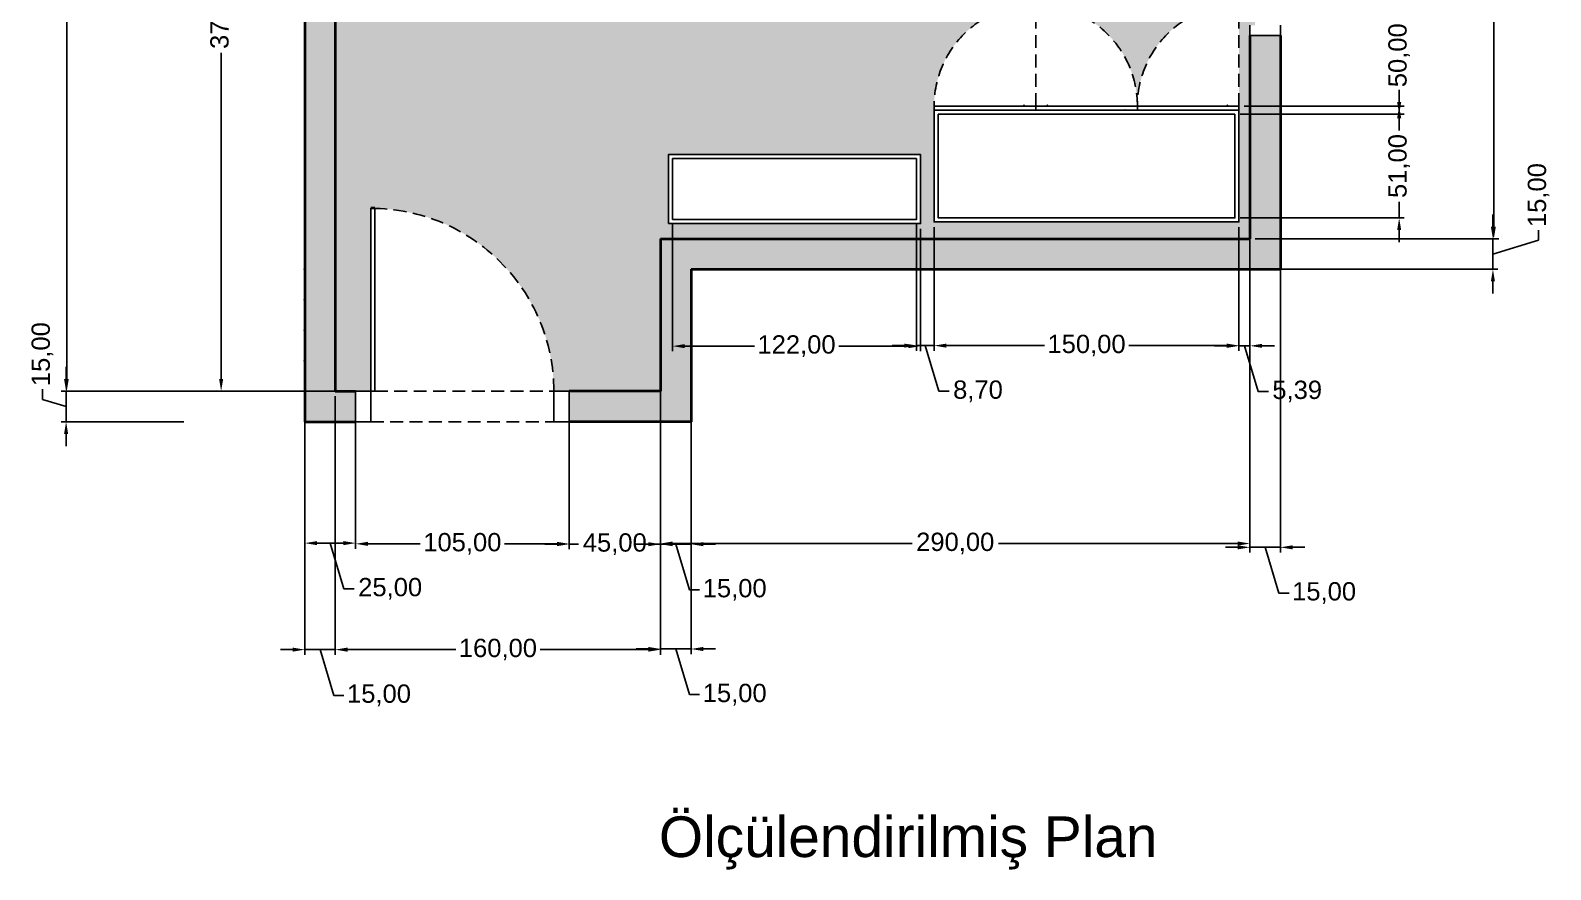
# Model space of a CAD drawing. Header units: centimetres. Extents: x 442 to 1868, y -928 to 460.
# Drawn here: x 1118 to 1866, y -927 to -514 of the extents above; entities that cross this region are included whole.
import ezdxf

# ---------------------------------------------------------------- set-up
doc = ezdxf.new("R2010")
doc.units = ezdxf.units.CM
doc.linetypes.add('DASHED2', pattern=[9.525, 6.35, -3.175])
for name, color, linetype, lineweight in [('DUVAR', 228, 'Continuous', 35), ('HATCH', 8, 'Continuous', 13), ('KAPI', 1, 'Continuous', 25), ('Measurements', 210, 'Continuous', 25), ('PENCERE', 3, 'Continuous', 25), ('Teşrifat', 150, 'Continuous', 25)]:
    doc.layers.add(name, color=color, linetype=linetype, lineweight=lineweight)
doc.styles.get("Standard").update_dxf_attribs({"font": 'arial.ttf'})
doc.dimstyles.new('ODA_PLANI', dxfattribs={"dimtxt": 9, "dimasz": 6, "dimexe": 2.5, "dimexo": 2.5, "dimgap": 2.5, "dimtad": 0, "dimzin": 4, "dimtxsty": 'Standard', "dimcen": 2.5, "dimclrd": 256, "dimclre": 256, "dimclrt": 256, "dimadec": 0, "dimazin": 0, "dimtfac": 1, "dimtmove": 1, "dimatfit": 3, "dimfxl": 1, "dimlwd": -1, "dimlwe": -1, "dimarcsym": 0})

# ---------------------------------------------------------------- blocks, each defined once
blk = doc.blocks.new('Kitaplik')
at = {"layer": 'Teşrifat', "linetype": 'Continuous'}
for points in [[(-124, -32), (0, -32), (0, 2), (-124, 2)], [(-122, -30), (-2, -30), (-2, 0), (-122, 0)]]:
    blk.add_lwpolyline(points, close=True, dxfattribs=at)
blk = doc.blocks.new('DOLAP')
at = {"layer": 'PENCERE', "linetype": 'Continuous'}
blk.add_line((7.39, 38.72), (7.39, 43.72), dxfattribs=at)
at = {"layer": 'Teşrifat', "linetype": 'DASHED2'}
for p, q in [((-98, 4), (-98, 54)), ((-98, 4), (-98, 54)), ((2, 4), (2, 54))]:
    blk.add_line(p, q, dxfattribs=at)
at = {"layer": 'Teşrifat', "linetype": 'Continuous'}
for points in [[(-98, 2), (-98, 4), (-148, 4), (-148, 2)], [(2, 2), (-148, 2), (-148, -53), (2, -53)], [(0, 0), (-146, 0), (-146, -51), (0, -51)], [(-98, 2), (-98, 4), (-48, 4), (-48, 2)], [(2, 2), (2, 4), (-48, 4), (-48, 2)]]:
    blk.add_lwpolyline(points, close=True, dxfattribs=at)
at = {"layer": 'Teşrifat', "linetype": 'DASHED2'}
for centre, start, end in [((-98, 4), 90, 180), ((-98, 4), 0, 90), ((2, 4), 90, 180)]:
    blk.add_arc(centre, 50, start, end, dxfattribs=at)
at = {"layer": 'Teşrifat', "linetype": 'Continuous'}
for p in [(-103.78, 4.39), (-92.22, 4.39), (-54.09, 2.08), (-3.78, 4.39)]:
    blk.add_point(p, dxfattribs=at)
blk = doc.blocks.new('*D6')
at = {"layer": 'Defpoints', "color": 0, "linetype": 'Continuous', "transparency": 16777216}
for p in [(1211.49, -691.8), (1136, -706.8), (1196.49, -706.8)]:
    blk.add_point(p, dxfattribs=at)
at = {"layer": 'Measurements', "linetype": 'Continuous', "transparency": 16777216}
for p, q in [((1136, -685.8), (1136, -679.8)), ((1124.34, -695.8), (1124.34, -690.8)), ((1208.99, -691.8), (1133.5, -691.8)), ((1136, -691.8), (1136, -706.8)), ((1136, -691.8), (1136, -706.8)), ((1136, -699.3), (1124.34, -695.8)), ((1193.99, -706.8), (1133.5, -706.8)), ((1136, -712.8), (1136, -718.8))]:
    blk.add_line(p, q, dxfattribs=at)
for points in [[(1135, -685.8), (1137, -685.8), (1136, -691.8)], [(1135, -712.8), (1137, -712.8), (1136, -706.8)]]:
    blk.add_solid(points, dxfattribs=at)
at = {"layer": 'Measurements', "linetype": 'Continuous', "transparency": 16777216, "insert": (1124.34, -673.56), "char_height": 9, "attachment_point": 5, "rotation": 90}
blk.add_mtext('15,00', dxfattribs=at)
blk = doc.blocks.new('*D7')
at = {"layer": 'Defpoints', "color": 0, "linetype": 'Continuous', "transparency": 16777216}
for p in [(1136.31, -266.8), (1268.46, -266.8), (1268.46, -691.8)]:
    blk.add_point(p, dxfattribs=at)
at = {"layer": 'Measurements', "linetype": 'Continuous', "transparency": 16777216}
for p, q in [((1265.96, -266.8), (1133.81, -266.8)), ((1136.31, -272.8), (1136.31, -457.95)), ((1136.31, -685.8), (1136.31, -500.65)), ((1265.96, -691.8), (1133.81, -691.8))]:
    blk.add_line(p, q, dxfattribs=at)
for points in [[(1135.31, -272.8), (1137.31, -272.8), (1136.31, -266.8)], [(1135.31, -685.8), (1137.31, -685.8), (1136.31, -691.8)]]:
    blk.add_solid(points, dxfattribs=at)
at = {"layer": 'Measurements', "linetype": 'Continuous', "transparency": 16777216, "insert": (1136.31, -479.3), "char_height": 9, "attachment_point": 5, "rotation": 90}
blk.add_mtext('425,00', dxfattribs=at)
blk = doc.blocks.new('*D12')
at = {"layer": 'Defpoints', "color": 0, "linetype": 'Continuous', "transparency": 16777216}
for p in [(1718.46, -266.8), (1718.46, -616.8), (1838.44, -616.8)]:
    blk.add_point(p, dxfattribs=at)
at = {"layer": 'Measurements', "linetype": 'Continuous', "transparency": 16777216}
for p, q in [((1720.96, -266.8), (1840.94, -266.8)), ((1838.44, -272.8), (1838.44, -420.64)), ((1838.44, -610.8), (1838.44, -462.96)), ((1720.96, -616.8), (1840.94, -616.8))]:
    blk.add_line(p, q, dxfattribs=at)
for points in [[(1837.44, -272.8), (1839.44, -272.8), (1838.44, -266.8)], [(1837.44, -610.8), (1839.44, -610.8), (1838.44, -616.8)]]:
    blk.add_solid(points, dxfattribs=at)
at = {"layer": 'Measurements', "linetype": 'Continuous', "transparency": 16777216, "insert": (1838.44, -441.8), "char_height": 9, "attachment_point": 5, "rotation": 90}
blk.add_mtext('350,00', dxfattribs=at)
blk = doc.blocks.new('*D13')
at = {"layer": 'Defpoints', "color": 0, "linetype": 'Continuous', "transparency": 16777216}
for p in [(1718.46, -616.8), (1718.46, -631.8), (1838, -631.8)]:
    blk.add_point(p, dxfattribs=at)
at = {"layer": 'Measurements', "linetype": 'Continuous', "transparency": 16777216}
for p, q in [((1838, -610.8), (1838, -604.8)), ((1860.48, -617.56), (1860.48, -612.56)), ((1720.96, -616.8), (1840.5, -616.8)), ((1838, -616.8), (1838, -631.8)), ((1838, -616.8), (1838, -631.8)), ((1838, -624.3), (1860.48, -617.56)), ((1720.96, -631.8), (1840.5, -631.8)), ((1838, -637.8), (1838, -643.8))]:
    blk.add_line(p, q, dxfattribs=at)
for points in [[(1837, -610.8), (1839, -610.8), (1838, -616.8)], [(1837, -637.8), (1839, -637.8), (1838, -631.8)]]:
    blk.add_solid(points, dxfattribs=at)
at = {"layer": 'Measurements', "linetype": 'Continuous', "transparency": 16777216, "insert": (1860.48, -595.31), "char_height": 9, "attachment_point": 5, "rotation": 90}
blk.add_mtext('15,00', dxfattribs=at)
blk = doc.blocks.new('*D14')
at = {"layer": 'Defpoints', "color": 0, "linetype": 'Continuous', "transparency": 16777216}
for p in [(1718.46, -616.8), (1733.46, -616.8), (1718.46, -768.58)]:
    blk.add_point(p, dxfattribs=at)
at = {"layer": 'Measurements', "linetype": 'Continuous', "transparency": 16777216}
for p, q in [((1718.46, -619.3), (1718.46, -771.08)), ((1733.46, -619.3), (1733.46, -771.08)), ((1712.46, -768.58), (1706.46, -768.58)), ((1733.46, -768.58), (1718.46, -768.58)), ((1733.46, -768.58), (1718.46, -768.58)), ((1725.96, -768.58), (1732.71, -791.06)), ((1739.46, -768.58), (1745.46, -768.58)), ((1732.71, -791.06), (1737.71, -791.06))]:
    blk.add_line(p, q, dxfattribs=at)
for points in [[(1712.46, -767.58), (1712.46, -769.58), (1718.46, -768.58)], [(1739.46, -767.58), (1739.46, -769.58), (1733.46, -768.58)]]:
    blk.add_solid(points, dxfattribs=at)
at = {"layer": 'Measurements', "linetype": 'Continuous', "transparency": 16777216, "insert": (1754.95, -791.06), "char_height": 9, "attachment_point": 5}
blk.add_mtext('15,00', dxfattribs=at)
blk = doc.blocks.new('*D15')
at = {"layer": 'Defpoints', "color": 0, "linetype": 'Continuous', "transparency": 16777216}
for p in [(1428.46, -616.8), (1718.46, -616.8), (1428.46, -766.72)]:
    blk.add_point(p, dxfattribs=at)
at = {"layer": 'Measurements', "linetype": 'Continuous', "transparency": 16777216}
for p, q in [((1428.46, -619.3), (1428.46, -769.22)), ((1718.46, -619.3), (1718.46, -769.22)), ((1434.46, -766.72), (1552.22, -766.72)), ((1712.46, -766.72), (1594.71, -766.72))]:
    blk.add_line(p, q, dxfattribs=at)
for points in [[(1434.46, -765.72), (1434.46, -767.72), (1428.46, -766.72)], [(1712.46, -765.72), (1712.46, -767.72), (1718.46, -766.72)]]:
    blk.add_solid(points, dxfattribs=at)
at = {"layer": 'Measurements', "linetype": 'Continuous', "transparency": 16777216, "insert": (1573.46, -766.72), "char_height": 9, "attachment_point": 5}
blk.add_mtext('290,00', dxfattribs=at)
blk = doc.blocks.new('*D16')
at = {"layer": 'Defpoints', "color": 0, "linetype": 'Continuous', "transparency": 16777216}
for p in [(1383.46, -691.8), (1428.46, -691.8), (1383.46, -767.03)]:
    blk.add_point(p, dxfattribs=at)
at = {"layer": 'Measurements', "linetype": 'Continuous', "transparency": 16777216}
for p, q in [((1383.46, -694.3), (1383.46, -769.53)), ((1428.46, -694.3), (1428.46, -769.53)), ((1377.46, -767.03), (1371.46, -767.03)), ((1383.46, -767.03), (1388.11, -767.03)), ((1428.46, -767.03), (1423.81, -767.03)), ((1434.46, -767.03), (1440.46, -767.03))]:
    blk.add_line(p, q, dxfattribs=at)
for points in [[(1377.46, -766.03), (1377.46, -768.03), (1383.46, -767.03)], [(1434.46, -766.03), (1434.46, -768.03), (1428.46, -767.03)]]:
    blk.add_solid(points, dxfattribs=at)
at = {"layer": 'Measurements', "linetype": 'Continuous', "transparency": 16777216, "insert": (1405.96, -767.03), "char_height": 9, "attachment_point": 5}
blk.add_mtext('45,00', dxfattribs=at)
blk = doc.blocks.new('*D17')
at = {"layer": 'Defpoints', "color": 0, "linetype": 'Continuous', "transparency": 16777216}
for p in [(1278.46, -691.8), (1383.46, -691.8), (1278.46, -766.87)]:
    blk.add_point(p, dxfattribs=at)
at = {"layer": 'Measurements', "linetype": 'Continuous', "transparency": 16777216}
for p, q in [((1278.46, -694.3), (1278.46, -769.37)), ((1383.46, -694.3), (1383.46, -769.37)), ((1284.46, -766.87), (1310.22, -766.87)), ((1377.46, -766.87), (1351.71, -766.87))]:
    blk.add_line(p, q, dxfattribs=at)
for points in [[(1284.46, -765.87), (1284.46, -767.87), (1278.46, -766.87)], [(1377.46, -765.87), (1377.46, -767.87), (1383.46, -766.87)]]:
    blk.add_solid(points, dxfattribs=at)
at = {"layer": 'Measurements', "linetype": 'Continuous', "transparency": 16777216, "insert": (1330.96, -766.87), "char_height": 9, "attachment_point": 5}
blk.add_mtext('105,00', dxfattribs=at)
blk = doc.blocks.new('*D18')
at = {"layer": 'Defpoints', "color": 0, "linetype": 'Continuous', "transparency": 16777216}
for p in [(1253.46, -706.8), (1278.46, -706.8), (1253.46, -766.51)]:
    blk.add_point(p, dxfattribs=at)
at = {"layer": 'Measurements', "linetype": 'Continuous', "transparency": 16777216}
for p, q in [((1253.46, -709.3), (1253.46, -769.01)), ((1278.46, -709.3), (1278.46, -769.01)), ((1272.46, -766.51), (1259.46, -766.51)), ((1265.96, -766.51), (1272.71, -788.98)), ((1272.71, -788.98), (1277.71, -788.98))]:
    blk.add_line(p, q, dxfattribs=at)
for points in [[(1259.46, -765.51), (1259.46, -767.51), (1253.46, -766.51)], [(1272.46, -765.51), (1272.46, -767.51), (1278.46, -766.51)]]:
    blk.add_solid(points, dxfattribs=at)
at = {"layer": 'Measurements', "linetype": 'Continuous', "transparency": 16777216, "insert": (1295.45, -788.98), "char_height": 9, "attachment_point": 5}
blk.add_mtext('25,00', dxfattribs=at)
blk = doc.blocks.new('*D21')
at = {"layer": 'Defpoints', "color": 0, "linetype": 'Continuous', "transparency": 16777216}
for p in [(1273.22, -316.63), (1212.28, -691.8), (1273.23, -691.8)]:
    blk.add_point(p, dxfattribs=at)
at = {"layer": 'Measurements', "linetype": 'Continuous', "transparency": 16777216}
for p, q in [((1270.72, -316.63), (1209.78, -316.63)), ((1212.28, -322.63), (1212.28, -483.04)), ((1212.28, -685.8), (1212.28, -525.39)), ((1270.73, -691.8), (1209.78, -691.8))]:
    blk.add_line(p, q, dxfattribs=at)
for points in [[(1211.28, -322.63), (1213.28, -322.63), (1212.28, -316.63)], [(1211.28, -685.8), (1213.28, -685.8), (1212.28, -691.8)]]:
    blk.add_solid(points, dxfattribs=at)
at = {"layer": 'Measurements', "linetype": 'Continuous', "transparency": 16777216, "insert": (1212.28, -504.21), "char_height": 9, "attachment_point": 5, "rotation": 90}
blk.add_mtext('375,17', dxfattribs=at)
blk = doc.blocks.new('*D33')
at = {"layer": 'Defpoints', "color": 0, "linetype": 'Continuous', "transparency": 16777216}
for p in [(1713.07, -501.52), (1713.07, -551.52), (1791.88, -551.52)]:
    blk.add_point(p, dxfattribs=at)
at = {"layer": 'Measurements', "linetype": 'Continuous', "transparency": 16777216}
for p, q in [((1791.88, -495.52), (1791.88, -489.52)), ((1715.57, -501.52), (1794.38, -501.52)), ((1791.88, -501.52), (1791.88, -508.85)), ((1791.88, -551.52), (1791.88, -544.19)), ((1715.57, -551.52), (1794.38, -551.52)), ((1791.88, -557.52), (1791.88, -563.52))]:
    blk.add_line(p, q, dxfattribs=at)
for points in [[(1790.88, -495.52), (1792.88, -495.52), (1791.88, -501.52)], [(1790.88, -557.52), (1792.88, -557.52), (1791.88, -551.52)]]:
    blk.add_solid(points, dxfattribs=at)
at = {"layer": 'Measurements', "linetype": 'Continuous', "transparency": 16777216, "insert": (1791.88, -526.52), "char_height": 9, "attachment_point": 5, "rotation": 90}
blk.add_mtext('50,00', dxfattribs=at)
blk = doc.blocks.new('*D34')
at = {"layer": 'Defpoints', "color": 0, "linetype": 'Continuous', "transparency": 16777216}
for p in [(1711.07, -555.52), (1711.07, -606.52), (1791.88, -606.52)]:
    blk.add_point(p, dxfattribs=at)
at = {"layer": 'Measurements', "linetype": 'Continuous', "transparency": 16777216}
for p, q in [((1791.88, -549.52), (1791.88, -543.52)), ((1713.57, -555.52), (1794.38, -555.52)), ((1791.88, -555.52), (1791.88, -563.35)), ((1791.88, -606.52), (1791.88, -598.69)), ((1713.57, -606.52), (1794.38, -606.52)), ((1791.88, -612.52), (1791.88, -618.52))]:
    blk.add_line(p, q, dxfattribs=at)
for points in [[(1790.88, -549.52), (1792.88, -549.52), (1791.88, -555.52)], [(1790.88, -612.52), (1792.88, -612.52), (1791.88, -606.52)]]:
    blk.add_solid(points, dxfattribs=at)
at = {"layer": 'Measurements', "linetype": 'Continuous', "transparency": 16777216, "insert": (1791.88, -581.02), "char_height": 9, "attachment_point": 5, "rotation": 90}
blk.add_mtext('51,00', dxfattribs=at)
blk = doc.blocks.new('*D36')
at = {"layer": 'Defpoints', "color": 0, "linetype": 'Continuous', "transparency": 16777216}
for p in [(1713.07, -608.52), (1718.46, -608.52), (1718.46, -669.46)]:
    blk.add_point(p, dxfattribs=at)
at = {"layer": 'Measurements', "linetype": 'Continuous', "transparency": 16777216}
for p, q in [((1713.07, -611.02), (1713.07, -671.96)), ((1718.46, -611.02), (1718.46, -671.96)), ((1707.07, -669.46), (1701.07, -669.46)), ((1713.07, -669.46), (1718.46, -669.46)), ((1713.07, -669.46), (1718.46, -669.46)), ((1715.77, -669.46), (1722.51, -691.94)), ((1724.46, -669.46), (1730.46, -669.46)), ((1722.51, -691.94), (1727.51, -691.94))]:
    blk.add_line(p, q, dxfattribs=at)
for points in [[(1707.07, -668.46), (1707.07, -670.46), (1713.07, -669.46)], [(1724.46, -668.46), (1724.46, -670.46), (1718.46, -669.46)]]:
    blk.add_solid(points, dxfattribs=at)
at = {"layer": 'Measurements', "linetype": 'Continuous', "transparency": 16777216, "insert": (1741.71, -691.94), "char_height": 9, "attachment_point": 5}
blk.add_mtext('5,39', dxfattribs=at)
blk = doc.blocks.new('*D37')
at = {"layer": 'Defpoints', "color": 0, "linetype": 'Continuous', "transparency": 16777216}
for p in [(1563.07, -608.52), (1713.07, -608.52), (1563.07, -669.36)]:
    blk.add_point(p, dxfattribs=at)
at = {"layer": 'Measurements', "linetype": 'Continuous', "transparency": 16777216}
for p, q in [((1563.07, -611.02), (1563.07, -671.86)), ((1713.07, -611.02), (1713.07, -671.86)), ((1569.07, -669.36), (1617.33, -669.36)), ((1707.07, -669.36), (1658.82, -669.36))]:
    blk.add_line(p, q, dxfattribs=at)
for points in [[(1569.07, -668.36), (1569.07, -670.36), (1563.07, -669.36)], [(1707.07, -668.36), (1707.07, -670.36), (1713.07, -669.36)]]:
    blk.add_solid(points, dxfattribs=at)
at = {"layer": 'Measurements', "linetype": 'Continuous', "transparency": 16777216, "insert": (1638.07, -669.36), "char_height": 9, "attachment_point": 5}
blk.add_mtext('150,00', dxfattribs=at)
blk = doc.blocks.new('*D38')
at = {"layer": 'Defpoints', "color": 0, "linetype": 'Continuous', "transparency": 16777216}
for p in [(1554.38, -607.35), (1563.07, -608.52), (1554.38, -669.36)]:
    blk.add_point(p, dxfattribs=at)
at = {"layer": 'Measurements', "linetype": 'Continuous', "transparency": 16777216}
for p, q in [((1554.38, -609.85), (1554.38, -671.86)), ((1563.07, -611.02), (1563.07, -671.86)), ((1548.38, -669.36), (1542.38, -669.36)), ((1563.07, -669.36), (1554.38, -669.36)), ((1563.07, -669.36), (1554.38, -669.36)), ((1558.73, -669.36), (1565.47, -691.84)), ((1569.07, -669.36), (1575.07, -669.36)), ((1565.47, -691.84), (1570.47, -691.84))]:
    blk.add_line(p, q, dxfattribs=at)
for points in [[(1548.38, -668.36), (1548.38, -670.36), (1554.38, -669.36)], [(1569.07, -668.36), (1569.07, -670.36), (1563.07, -669.36)]]:
    blk.add_solid(points, dxfattribs=at)
at = {"layer": 'Measurements', "linetype": 'Continuous', "transparency": 16777216, "insert": (1584.65, -691.84), "char_height": 9, "attachment_point": 5}
blk.add_mtext('8,70', dxfattribs=at)
blk = doc.blocks.new('*D39')
at = {"layer": 'Defpoints', "color": 0, "linetype": 'Continuous', "transparency": 16777216}
for p in [(1434.38, -607.35), (1556.38, -609.35), (1434.38, -669.61)]:
    blk.add_point(p, dxfattribs=at)
at = {"layer": 'Measurements', "linetype": 'Continuous', "transparency": 16777216}
for p, q in [((1434.38, -609.85), (1434.38, -672.11)), ((1556.38, -611.85), (1556.38, -672.11)), ((1440.38, -669.61), (1474.63, -669.61)), ((1550.38, -669.61), (1516.12, -669.61))]:
    blk.add_line(p, q, dxfattribs=at)
for points in [[(1440.38, -668.61), (1440.38, -670.61), (1434.38, -669.61)], [(1550.38, -668.61), (1550.38, -670.61), (1556.38, -669.61)]]:
    blk.add_solid(points, dxfattribs=at)
at = {"layer": 'Measurements', "linetype": 'Continuous', "transparency": 16777216, "insert": (1495.38, -669.61), "char_height": 9, "attachment_point": 5}
blk.add_mtext('122,00', dxfattribs=at)
blk = doc.blocks.new('*D40')
at = {"layer": 'Defpoints', "color": 0, "linetype": 'Continuous', "transparency": 16777216}
for p in [(1428.46, -691.8), (1443.46, -691.8), (1443.46, -767.03)]:
    blk.add_point(p, dxfattribs=at)
at = {"layer": 'Measurements', "linetype": 'Continuous', "transparency": 16777216}
for p, q in [((1428.46, -694.3), (1428.46, -769.53)), ((1443.46, -694.3), (1443.46, -769.53)), ((1422.46, -767.03), (1416.46, -767.03)), ((1428.46, -767.03), (1443.46, -767.03)), ((1428.46, -767.03), (1443.46, -767.03)), ((1435.96, -767.03), (1442.71, -789.5)), ((1449.46, -767.03), (1455.46, -767.03)), ((1442.71, -789.5), (1447.71, -789.5))]:
    blk.add_line(p, q, dxfattribs=at)
for points in [[(1422.46, -766.03), (1422.46, -768.03), (1428.46, -767.03)], [(1449.46, -766.03), (1449.46, -768.03), (1443.46, -767.03)]]:
    blk.add_solid(points, dxfattribs=at)
at = {"layer": 'Measurements', "linetype": 'Continuous', "transparency": 16777216, "insert": (1464.95, -789.5), "char_height": 9, "attachment_point": 5}
blk.add_mtext('15,00', dxfattribs=at)
blk = doc.blocks.new('*D41')
at = {"layer": 'Defpoints', "color": 0, "linetype": 'Continuous', "transparency": 16777216}
for p in [(1428.46, -691.8), (1443.46, -706.8), (1443.46, -818.59)]:
    blk.add_point(p, dxfattribs=at)
at = {"layer": 'Measurements', "linetype": 'Continuous', "transparency": 16777216}
for p, q in [((1428.46, -694.3), (1428.46, -821.09)), ((1443.46, -709.3), (1443.46, -821.09)), ((1422.46, -818.59), (1416.46, -818.59)), ((1428.46, -818.59), (1443.46, -818.59)), ((1428.46, -818.59), (1443.46, -818.59)), ((1435.96, -818.59), (1442.71, -841.06)), ((1449.46, -818.59), (1455.46, -818.59)), ((1442.71, -841.06), (1447.71, -841.06))]:
    blk.add_line(p, q, dxfattribs=at)
for points in [[(1422.46, -817.59), (1422.46, -819.59), (1428.46, -818.59)], [(1449.46, -817.59), (1449.46, -819.59), (1443.46, -818.59)]]:
    blk.add_solid(points, dxfattribs=at)
at = {"layer": 'Measurements', "linetype": 'Continuous', "transparency": 16777216, "insert": (1464.95, -841.06), "char_height": 9, "attachment_point": 5}
blk.add_mtext('15,00', dxfattribs=at)
blk = doc.blocks.new('*D42')
at = {"layer": 'Defpoints', "color": 0, "linetype": 'Continuous', "transparency": 16777216}
for p in [(1268.46, -691.8), (1428.46, -691.8), (1268.46, -818.91)]:
    blk.add_point(p, dxfattribs=at)
at = {"layer": 'Measurements', "linetype": 'Continuous', "transparency": 16777216}
for p, q in [((1268.46, -694.3), (1268.46, -821.41)), ((1428.46, -694.3), (1428.46, -821.41)), ((1274.46, -818.91), (1327.72, -818.91)), ((1422.46, -818.91), (1369.21, -818.91))]:
    blk.add_line(p, q, dxfattribs=at)
for points in [[(1274.46, -817.91), (1274.46, -819.91), (1268.46, -818.91)], [(1422.46, -817.91), (1422.46, -819.91), (1428.46, -818.91)]]:
    blk.add_solid(points, dxfattribs=at)
at = {"layer": 'Measurements', "linetype": 'Continuous', "transparency": 16777216, "insert": (1348.46, -818.91), "char_height": 9, "attachment_point": 5}
blk.add_mtext('160,00', dxfattribs=at)
blk = doc.blocks.new('*D43')
at = {"layer": 'Defpoints', "color": 0, "linetype": 'Continuous', "transparency": 16777216}
for p in [(1253.46, -691.8), (1268.46, -691.8), (1253.46, -818.91)]:
    blk.add_point(p, dxfattribs=at)
at = {"layer": 'Measurements', "linetype": 'Continuous', "transparency": 16777216}
for p, q in [((1253.46, -694.3), (1253.46, -821.41)), ((1268.46, -694.3), (1268.46, -821.41)), ((1247.46, -818.91), (1241.46, -818.91)), ((1268.46, -818.91), (1253.46, -818.91)), ((1268.46, -818.91), (1253.46, -818.91)), ((1260.96, -818.91), (1267.71, -841.39)), ((1274.46, -818.91), (1280.46, -818.91)), ((1267.71, -841.39), (1272.71, -841.39))]:
    blk.add_line(p, q, dxfattribs=at)
for points in [[(1247.46, -817.91), (1247.46, -819.91), (1253.46, -818.91)], [(1274.46, -817.91), (1274.46, -819.91), (1268.46, -818.91)]]:
    blk.add_solid(points, dxfattribs=at)
at = {"layer": 'Measurements', "linetype": 'Continuous', "transparency": 16777216, "insert": (1289.95, -841.39), "char_height": 9, "attachment_point": 5}
blk.add_mtext('15,00', dxfattribs=at)

msp = doc.modelspace()

# ---------------------------------------------------------------- hatches: boundary and pattern name
at = {"layer": 'HATCH', "linetype": 'Continuous'}
h = msp.add_hatch(color=216, dxfattribs=at)
h.dxf.hatch_style = 1
h.paths.add_polyline_path([(1428.463, -691.801), (1383.463, -691.801), (1383.463, -706.801), (1443.463, -706.801), (1443.463, -631.801), (1733.463, -631.801), (1733.463, -516.801), (1718.463, -516.801), (1718.463, -616.801), (1428.463, -616.801)], flags=17)
h.paths.add_polyline_path([(1268.463, -691.801), (1268.463, -616.801), (1268.463, -266.801), (1718.463, -266.801), (1718.463, -371.801), (1733.463, -371.801), (1733.463, -251.801), (1253.463, -251.801), (1253.463, -631.801), (1253.463, -706.801), (1278.463, -706.801), (1278.463, -691.801)])
at = {"layer": 'HATCH', "linetype": 'Continuous', "transparency": 33554610}
h = msp.add_hatch(dxfattribs=at)
h.set_pattern_fill('ANGLE', color=9)
h.set_pattern_definition([(0, (491.0964, -716.801), (0, 6.985), [5.08, -1.905]), (90, (491.0964, -716.801), (-6.985, 4e-16), [5.08, -1.905])])
h.paths.add_polyline_path([(1268.463, -616.801), (1268.463, -691.801), (1278.463, -691.801), (1285.963, -691.801), (1285.963, -601.801), (1287.963, -601.801), (1287.963, -601.823, -0.4077192), (1375.963, -691.801), (1383.463, -691.801), (1428.463, -691.801), (1428.463, -616.801), (1718.463, -616.801), (1718.463, -516.801), (1718.463, -511.801), (1720.963, -511.801), (1720.963, -446.737), (1720.963, -376.801), (1718.463, -376.801), (1718.463, -371.801), (1718.463, -266.801), (1268.463, -266.801)])
h.paths.add_polyline_path([(1331.082, -286.867, -0.4142136), (1341.082, -276.867), (1501.082, -276.867, -0.4142136), (1511.082, -286.867), (1511.082, -466.867, -0.4142136), (1501.082, -476.867), (1341.082, -476.867, -0.4142136), (1331.082, -466.867)], flags=16)
h.paths.add_polyline_path([(1334.582, -290.367, -0.4142136), (1344.582, -280.367), (1497.582, -280.367, -0.4142136), (1507.582, -290.367), (1507.582, -463.367, -0.4142136), (1497.582, -473.367), (1344.582, -473.367, -0.4142136), (1334.582, -463.367)], flags=0)
h.paths.add_polyline_path([(1334.582, -334.194, -0.4142136), (1344.582, -324.194), (1354.375, -324.194), (1354.375, -298.358, -0.4142136), (1364.375, -288.358), (1405.217, -288.358, -0.4142136), (1415.217, -298.358), (1415.217, -324.194), (1433.213, -324.194), (1433.213, -298.358, -0.4142136), (1443.213, -288.358), (1484.055, -288.358, -0.4142136), (1494.055, -298.358), (1494.055, -324.194), (1497.582, -324.194, -0.4142136), (1507.582, -334.194), (1507.582, -463.367, -0.4142136), (1497.582, -473.367), (1344.582, -473.367, -0.4142136), (1334.582, -463.367)], flags=0)
h.paths.add_polyline_path([(1294.931, -316.628), (1273.218, -316.628), (1273.218, -276.628), (1323.218, -276.628), (1323.218, -316.628), (1301.504, -316.628, -1)], flags=16)
h.paths.add_polyline_path([(1296.218, -316.628), (1300.218, -316.628, -1)], flags=0)
h.paths.add_polyline_path([(1275.218, -314.628), (1275.218, -278.628), (1321.218, -278.628), (1321.218, -314.628)], flags=0)
h.paths.add_polyline_path([(1432.377, -575.347), (1556.377, -575.347), (1556.377, -609.347), (1432.377, -609.347)], flags=16)
h.paths.add_polyline_path([(1434.377, -577.347), (1554.377, -577.347), (1554.377, -607.347), (1434.377, -607.347)], flags=0)
h.paths.add_polyline_path([(1520.603, -316.909), (1520.603, -276.909), (1570.603, -276.909), (1570.603, -316.909), (1548.889, -316.909, -1), (1542.316, -316.909)], flags=16)
h.paths.add_polyline_path([(1547.603, -316.909, -1), (1543.603, -316.909)], flags=0)
h.paths.add_polyline_path([(1522.603, -314.909), (1522.603, -278.909), (1568.603, -278.909), (1568.603, -314.909)], flags=0)
h.paths.add_polyline_path([(1592.22, -337.619), (1592.22, -277.619), (1712.22, -277.619), (1712.22, -337.619), (1676.913, -337.619), (1676.913, -340.26), (1683.362, -340.26), (1683.362, -376.235), (1676.913, -376.235), (1676.913, -379.357), (1676.905, -379.357), (1676.905, -382.604), (1631.913, -382.604), (1631.913, -379.357), (1631.913, -376.207), (1625.452, -376.207), (1625.452, -340.232), (1631.913, -340.232), (1631.913, -337.619)], flags=16)
h.paths.add_polyline_path([(1613.074, -501.517, -0.4142136), (1663.074, -551.517, -0.4142136), (1713.074, -501.517), (1713.074, -551.517), (1713.074, -553.519), (1713.073, -553.519), (1713.073, -608.519), (1563.073, -608.519), (1563.073, -553.517), (1563.074, -553.517), (1563.074, -551.517, -0.4142136)], flags=16)
h.paths.add_polyline_path([(1565.073, -555.519), (1711.073, -555.519), (1711.073, -606.519), (1565.073, -606.519)], flags=0)
h.paths.add_polyline_path([(1613.074, -551.517), (1663.074, -551.517), (1663.074, -553.517), (1613.074, -553.517)], flags=0)
h.paths.add_polyline_path([(1634.078, -324.616), (1634.078, -294.616), (1674.078, -294.616), (1674.078, -324.616)], flags=0)
h.paths.add_polyline_path([(1527.419, -475.554), (1674.657, -475.554), (1674.657, -394.582), (1527.419, -394.582)], flags=24)

# ---------------------------------------------------------------- linework, layer by layer
at = {"layer": 'DUVAR', "linetype": 'Continuous'}
for p, q in [((1718.463, -516.801), (1718.463, -616.801)), ((1733.463, -516.801), (1733.463, -631.801))]:
    msp.add_line(p, q, dxfattribs=at)
at = {"layer": 'DUVAR'}
for p, q in [((1287.963, -601.801), (1285.963, -601.801)), ((1428.463, -616.801), (1428.463, -616.801)), ((1428.463, -616.801), (1718.463, -616.801)), ((1443.463, -631.801), (1443.463, -631.801)), ((1443.463, -631.801), (1733.463, -631.801)), ((1287.963, -691.801), (1287.963, -691.801))]:
    msp.add_line(p, q, dxfattribs=at)
for points in [[(1733.463, -251.801), (1253.463, -251.801), (1253.463, -631.801)], [(1718.463, -266.801), (1268.463, -266.801), (1268.463, -616.801)], [(1268.463, -616.801), (1268.463, -616.801)], [(1268.463, -616.801), (1268.463, -691.801)], [(1428.463, -616.801), (1428.463, -691.801)], [(1643.463, -616.801), (1718.463, -616.801)], [(1253.463, -631.801), (1253.463, -706.801)], [(1443.463, -631.801), (1443.463, -706.801)], [(1268.463, -691.801), (1278.463, -691.801)], [(1428.463, -691.801), (1383.463, -691.801)], [(1253.463, -706.801), (1278.463, -706.801)], [(1443.463, -706.801), (1383.463, -706.801)]]:
    msp.add_lwpolyline(points, dxfattribs=at)
for p in [(1253.463, -631.801), (1253.463, -646.801), (1253.463, -661.801), (1253.463, -676.801), (1253.463, -691.801)]:
    msp.add_point(p, dxfattribs=at)
at = {"layer": 'KAPI'}
for p, q in [((1285.963, -691.801), (1285.963, -601.801)), ((1287.963, -691.801), (1287.963, -601.801)), ((1285.963, -691.801), (1287.963, -691.801))]:
    msp.add_line(p, q, dxfattribs=at)
at = {"layer": 'KAPI', "linetype": 'DASHED2'}
for p, q in [((1287.963, -691.801), (1375.963, -691.801)), ((1285.963, -706.801), (1375.963, -706.801))]:
    msp.add_line(p, q, dxfattribs=at)
at = {"layer": 'KAPI'}
for points in [[(1278.463, -691.801), (1278.463, -706.801)], [(1278.463, -691.801), (1285.963, -691.801)], [(1285.963, -691.801), (1285.963, -706.801)], [(1383.463, -691.801), (1375.963, -691.801)], [(1375.963, -691.801), (1375.963, -706.801)], [(1383.463, -706.801), (1383.463, -691.801)], [(1278.463, -706.801), (1285.963, -706.801)], [(1383.463, -706.801), (1375.963, -706.801)]]:
    msp.add_lwpolyline(points, dxfattribs=at)
at = {"layer": 'KAPI', "linetype": 'DASHED2'}
msp.add_arc((1285.963, -691.801), 90, 0, 90, dxfattribs=at)
at = {"layer": 'PENCERE', "linetype": 'Continuous'}
for points in [[(1733.463, -511.801), (1733.463, -516.801), (1718.463, -516.801), (1718.463, -511.801)], [(1733.463, -516.801), (1718.463, -516.801)]]:
    msp.add_lwpolyline(points, dxfattribs=at)

# ---------------------------------------------------------------- block references
at = {"layer": 'Teşrifat', "linetype": 'Continuous'}
for name, p in [('DOLAP', (1711.073, -555.519)), ('Kitaplik', (1556.377, -577.347))]:
    msp.add_blockref(name, p, dxfattribs=at)

# ---------------------------------------------------------------- texts
at = {"layer": 'DUVAR', "color": 216, "linetype": 'Continuous', "insert": (1427.662, -900.948), "char_height": 20, "attachment_point": 1}
msp.add_mtext_dynamic_manual_height_columns('{\\C256;\\c0;Ölçülendirilmiş Plan}', width=317.74351, gutter_width=12.5, heights=[0], dxfattribs=at)

# ---------------------------------------------------------------- dimensions: what is measured, and where the dimension line sits
at = {"layer": 'Measurements', "linetype": 'Continuous'}
for base, p1, p2, picture, middle in [((1136.313, -266.801), (1268.463, -691.801), (1268.463, -266.801), '*D7', (1136.313, -479.301)), ((1838.44, -616.801), (1718.463, -266.801), (1718.463, -616.801), '*D12', (1838.44, -441.801)), ((1212.281, -691.801), (1273.218, -316.628), (1273.234, -691.801), '*D21', (1212.281, -504.215)), ((1791.88, -551.517), (1713.074, -501.517), (1713.074, -551.517), '*D33', (1791.88, -526.517)), ((1791.88, -606.519), (1711.073, -555.519), (1711.073, -606.519), '*D34', (1791.88, -581.019)), ((1838.001, -631.801), (1718.463, -616.801), (1718.463, -631.801), '*D13', (1860.477, -610.058)), ((1136, -706.801), (1211.491, -691.801), (1196.491, -706.801), '*D6', (1124.341, -688.304))]:
    dim = msp.add_linear_dim(base=base, p1=p1, p2=p2, angle=90, dimstyle='ODA_PLANI', dxfattribs=at)
    dim.commit()
    dim.dimension.update_dxf_attribs({"geometry": picture, "text_midpoint": middle})
for base, p1, p2, picture, middle in [((1434.377, -669.608), (1556.377, -609.347), (1434.377, -607.347), '*D39', (1495.377, -669.608)), ((1554.377, -669.363), (1563.073, -608.519), (1554.377, -607.347), '*D38', (1572.968, -691.839)), ((1563.073, -669.363), (1713.073, -608.519), (1563.073, -608.519), '*D37', (1638.073, -669.363)), ((1718.463, -669.463), (1713.073, -608.519), (1718.463, -608.519), '*D36', (1730.011, -691.939)), ((1428.463, -766.719), (1718.463, -616.801), (1428.463, -616.801), '*D15', (1573.463, -766.719)), ((1718.463, -768.581), (1733.463, -616.801), (1718.463, -616.801), '*D14', (1740.206, -791.057)), ((1253.463, -818.913), (1268.463, -691.801), (1253.463, -691.801), '*D43', (1275.206, -841.389)), ((1268.463, -818.913), (1428.463, -691.801), (1268.463, -691.801), '*D42', (1348.463, -818.913)), ((1278.463, -766.874), (1383.463, -691.801), (1278.463, -691.801), '*D17', (1330.963, -766.874)), ((1383.463, -767.027), (1428.463, -691.801), (1383.463, -691.801), '*D16', (1405.963, -767.027)), ((1443.463, -767.027), (1428.463, -691.801), (1443.463, -691.801), '*D40', (1450.206, -789.502)), ((1443.463, -818.588), (1428.463, -691.801), (1443.463, -706.801), '*D41', (1450.206, -841.064)), ((1253.463, -766.507), (1278.463, -706.801), (1253.463, -706.801), '*D18', (1280.206, -788.983))]:
    dim = msp.add_linear_dim(base=base, p1=p1, p2=p2, dimstyle='ODA_PLANI', dxfattribs=at)
    dim.commit()
    dim.dimension.update_dxf_attribs({"geometry": picture, "text_midpoint": middle})

doc.saveas('drawing.dxf')
